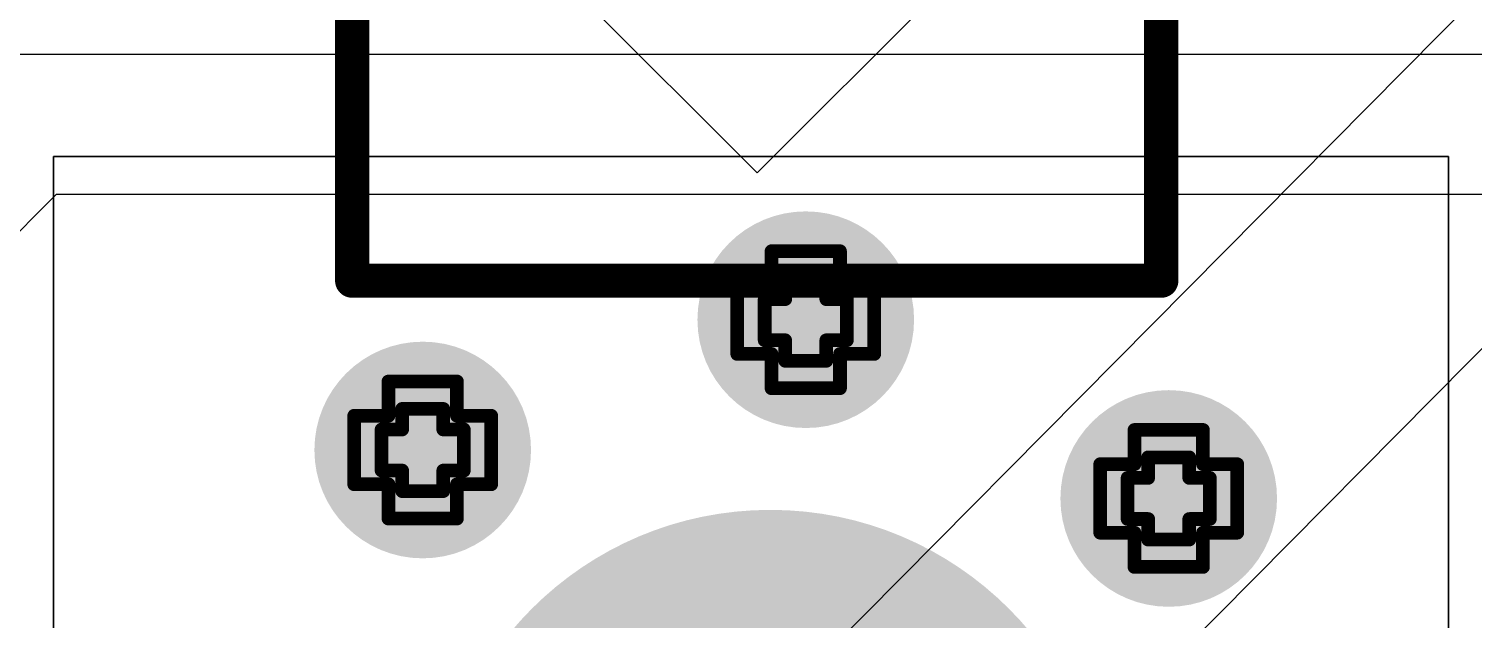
# Model space of a CAD drawing. Header units: inches. Extents: x -3 to 5259, y -3 to 5282.
# Drawn here: x 122.92 to 128.28, y 102.94 to 105.12 of the extents above; entities that cross this region are included whole.
import ezdxf

# ---------------------------------------------------------------- set-up
doc = ezdxf.new("R2010")
doc.units = ezdxf.units.IN
for name, color, linetype in [('Bottom Layer', 5, 'Continuous'), ('Bottom Solder', 6, 'Continuous'), ('Drill Drawing', 1, 'Continuous'), ('Layer 1', 16, 'Continuous'), ('Layer 2', 76, 'Continuous'), ('Multi-Layer', 9, 'Continuous'), ('Top Layer', 1, 'Continuous'), ('Top Overlay', 2, 'Continuous'), ('Top Solder', 216, 'Continuous'), ('Via Holes', 16, 'Continuous')]:
    doc.layers.add(name, color=color, linetype=linetype)

# ---------------------------------------------------------------- blocks, each defined once
blk = doc.blocks.new('13_WQFN_HR__3_2__26')
at = {"layer": 'Top Solder'}
for p in [(-0.575, 1.8099), (0.7533, 1.8024)]:
    blk.add_line(p, (5227.2803, 5276.701), dxfattribs=at)
blk = doc.blocks.new('DB128L_5_08_3P_OG_S_192')
at = {"layer": 'Bottom Layer'}
h = blk.add_hatch(color=5, dxfattribs=at)
edge = h.paths.add_edge_path()
edge.add_arc((0, 0), 1.2, 0, 360)
at = {"layer": 'Bottom Solder'}
h = blk.add_hatch(color=6, dxfattribs=at)
edge = h.paths.add_edge_path()
edge.add_arc((0, 0), 1.2508, 0, 360)
at = {"layer": 'Layer 1'}
h = blk.add_hatch(color=16, dxfattribs=at)
edge = h.paths.add_edge_path()
edge.add_arc((0, 0), 1.2, 0, 360)
at = {"layer": 'Layer 2'}
h = blk.add_hatch(color=76, dxfattribs=at)
edge = h.paths.add_edge_path()
edge.add_arc((0, 0), 1.2, 0, 360)
at = {"layer": 'Multi-Layer'}
h = blk.add_hatch(color=9, dxfattribs=at)
edge = h.paths.add_edge_path()
edge.add_arc((0, 0), 1.2, 0, 360)
at = {"layer": 'Top Layer'}
h = blk.add_hatch(color=1, dxfattribs=at)
edge = h.paths.add_edge_path()
edge.add_arc((0, 0), 1.2, 0, 360)
at = {"layer": 'Top Solder'}
h = blk.add_hatch(color=216, dxfattribs=at)
edge = h.paths.add_edge_path()
edge.add_arc((0, 0), 1.2508, 0, 360)
at = {"layer": 'Top Overlay'}
for p, q in [((0.0485, -2.4997), (-0.6515, -3.1997)), ((0.7485, -3.1997), (0.0485, -2.4997)), ((0.0485, -2.4997), (0.0485, -2.4997))]:
    blk.add_line(p, q, dxfattribs=at)
for points in [[(-1.4493, -2.1006, 0.127, 0.127, 0), (-1.4493, -5.1002, 0.127, 0.127, 0)], [(1.5504, -2.1006, 0.127, 0.127, 0), (-1.4493, -2.1006, 0.127, 0.127, 0)], [(1.5504, -2.1006, 0.127, 0.127, 0), (1.5504, -5.1002, 0.127, 0.127, 0)]]:
    blk.add_lwpolyline(points, format="xyseb", dxfattribs=at)
for points in [[(-1.4811, -2.1006, 0.0635, 0.0635, 1), (-1.4176, -2.1006, 0.0635, 0.0635, 1)], [(-1.4811, -2.1006, 0.0635, 0.0635, 1), (-1.4176, -2.1006, 0.0635, 0.0635, 1)], [(1.5187, -2.1006, 0.0635, 0.0635, 1), (1.5822, -2.1006, 0.0635, 0.0635, 1)], [(1.5187, -2.1006, 0.0635, 0.0635, 1), (1.5822, -2.1006, 0.0635, 0.0635, 1)]]:
    blk.add_lwpolyline(points, format="xyseb", close=True, dxfattribs=at)

msp = doc.modelspace()

# ---------------------------------------------------------------- hatches: boundary and pattern name
at = {"layer": 'Bottom Layer'}
h = msp.add_hatch(color=5, dxfattribs=at)
edge = h.paths.add_edge_path()
edge.add_arc((125.8011, 104.0453), 0.3, 0, 360)
h = msp.add_hatch(color=5, dxfattribs=at)
edge = h.paths.add_edge_path()
edge.add_arc((124.3809, 103.5622), 0.3, 0, 360)
h = msp.add_hatch(color=5, dxfattribs=at)
edge = h.paths.add_edge_path()
edge.add_arc((127.1468, 103.3826), 0.3, 0, 360)
at = {"layer": 'Bottom Solder'}
h = msp.add_hatch(color=6, dxfattribs=at)
edge = h.paths.add_edge_path()
edge.add_arc((125.8011, 104.0453), 0.4016, 0, 360)
h = msp.add_hatch(color=6, dxfattribs=at)
edge = h.paths.add_edge_path()
edge.add_arc((124.3809, 103.5622), 0.4016, 0, 360)
h = msp.add_hatch(color=6, dxfattribs=at)
edge = h.paths.add_edge_path()
edge.add_arc((127.1468, 103.3826), 0.4016, 0, 360)
at = {"layer": 'Layer 1'}
h = msp.add_hatch(color=16, dxfattribs=at)
edge = h.paths.add_edge_path()
edge.add_arc((125.8011, 104.0453), 0.3, 0, 360)
h = msp.add_hatch(color=16, dxfattribs=at)
edge = h.paths.add_edge_path()
edge.add_arc((124.3809, 103.5622), 0.3, 0, 360)
h = msp.add_hatch(color=16, dxfattribs=at)
edge = h.paths.add_edge_path()
edge.add_arc((127.1468, 103.3826), 0.3, 0, 360)
at = {"layer": 'Layer 2'}
h = msp.add_hatch(color=76, dxfattribs=at)
edge = h.paths.add_edge_path()
edge.add_arc((125.8011, 104.0453), 0.3, 0, 360)
h = msp.add_hatch(color=76, dxfattribs=at)
edge = h.paths.add_edge_path()
edge.add_arc((124.3809, 103.5622), 0.3, 0, 360)
h = msp.add_hatch(color=76, dxfattribs=at)
edge = h.paths.add_edge_path()
edge.add_arc((127.1468, 103.3826), 0.3, 0, 360)
at = {"layer": 'Top Layer'}
h = msp.add_hatch(color=1, dxfattribs=at)
edge = h.paths.add_edge_path()
edge.add_arc((125.8011, 104.0453), 0.3, 0, 360)
h = msp.add_hatch(color=1, dxfattribs=at)
edge = h.paths.add_edge_path()
edge.add_arc((124.3809, 103.5622), 0.3, 0, 360)
h = msp.add_hatch(color=1, dxfattribs=at)
edge = h.paths.add_edge_path()
edge.add_arc((127.1468, 103.3826), 0.3, 0, 360)
at = {"layer": 'Top Solder'}
h = msp.add_hatch(color=216, dxfattribs=at)
edge = h.paths.add_edge_path()
edge.add_arc((125.8011, 104.0453), 0.4016, 0, 360)
h = msp.add_hatch(color=216, dxfattribs=at)
edge = h.paths.add_edge_path()
edge.add_arc((124.3809, 103.5622), 0.4016, 0, 360)
h = msp.add_hatch(color=216, dxfattribs=at)
edge = h.paths.add_edge_path()
edge.add_arc((127.1468, 103.3826), 0.4016, 0, 360)
at = {"layer": 'Via Holes'}
h = msp.add_hatch(color=7, dxfattribs=at)
edge = h.paths.add_edge_path()
edge.add_arc((125.8011, 104.0453), 0.15, 0, 360)
h = msp.add_hatch(color=7, dxfattribs=at)
edge = h.paths.add_edge_path()
edge.add_arc((124.3809, 103.5622), 0.15, 0, 360)
h = msp.add_hatch(color=7, dxfattribs=at)
edge = h.paths.add_edge_path()
edge.add_arc((127.1468, 103.3826), 0.15, 0, 360)

# ---------------------------------------------------------------- linework, layer by layer
at = {"layer": 'Drill Drawing'}
for points in [[(125.6741, 104.1723, 0.0508, 0.0508, 0), (125.6741, 104.2993, 0.0508, 0.0508, 0)], [(125.6741, 104.2993, 0.0508, 0.0508, 0), (125.9281, 104.2993, 0.0508, 0.0508, 0)], [(125.9281, 104.1723, 0.0508, 0.0508, 0), (125.9281, 104.2993, 0.0508, 0.0508, 0)], [(125.7249, 104.1215, 0.0508, 0.0508, 0), (125.7249, 104.1977, 0.0508, 0.0508, 0)], [(125.7249, 104.1977, 0.0508, 0.0508, 0), (125.8773, 104.1977, 0.0508, 0.0508, 0)], [(125.8773, 104.1215, 0.0508, 0.0508, 0), (125.8773, 104.1977, 0.0508, 0.0508, 0)], [(125.5471, 103.9183, 0.0508, 0.0508, 0), (125.5471, 104.1723, 0.0508, 0.0508, 0)], [(125.5471, 104.1723, 0.0508, 0.0508, 0), (125.6741, 104.1723, 0.0508, 0.0508, 0)], [(125.9281, 104.1723, 0.0508, 0.0508, 0), (126.0551, 104.1723, 0.0508, 0.0508, 0)], [(126.0551, 103.9183, 0.0508, 0.0508, 0), (126.0551, 104.1723, 0.0508, 0.0508, 0)], [(125.6487, 103.9691, 0.0508, 0.0508, 0), (125.6487, 104.1215, 0.0508, 0.0508, 0)], [(125.6487, 104.1215, 0.0508, 0.0508, 0), (125.7249, 104.1215, 0.0508, 0.0508, 0)], [(125.8773, 104.1215, 0.0508, 0.0508, 0), (125.9535, 104.1215, 0.0508, 0.0508, 0)], [(125.9535, 103.9691, 0.0508, 0.0508, 0), (125.9535, 104.1215, 0.0508, 0.0508, 0)], [(125.6487, 103.9691, 0.0508, 0.0508, 0), (125.7249, 103.9691, 0.0508, 0.0508, 0)], [(125.7249, 103.8929, 0.0508, 0.0508, 0), (125.7249, 103.9691, 0.0508, 0.0508, 0)], [(125.8773, 103.9691, 0.0508, 0.0508, 0), (125.9535, 103.9691, 0.0508, 0.0508, 0)], [(125.8773, 103.8929, 0.0508, 0.0508, 0), (125.8773, 103.9691, 0.0508, 0.0508, 0)], [(125.5471, 103.9183, 0.0508, 0.0508, 0), (125.6741, 103.9183, 0.0508, 0.0508, 0)], [(125.6741, 103.7913, 0.0508, 0.0508, 0), (125.6741, 103.9183, 0.0508, 0.0508, 0)], [(125.9281, 103.9183, 0.0508, 0.0508, 0), (126.0551, 103.9183, 0.0508, 0.0508, 0)], [(125.9281, 103.7913, 0.0508, 0.0508, 0), (125.9281, 103.9183, 0.0508, 0.0508, 0)], [(125.7249, 103.8929, 0.0508, 0.0508, 0), (125.8773, 103.8929, 0.0508, 0.0508, 0)], [(124.2539, 103.6892, 0.0508, 0.0508, 0), (124.2539, 103.8162, 0.0508, 0.0508, 0)], [(124.2539, 103.8162, 0.0508, 0.0508, 0), (124.5079, 103.8162, 0.0508, 0.0508, 0)], [(124.5079, 103.6892, 0.0508, 0.0508, 0), (124.5079, 103.8162, 0.0508, 0.0508, 0)], [(125.6741, 103.7913, 0.0508, 0.0508, 0), (125.9281, 103.7913, 0.0508, 0.0508, 0)], [(124.3047, 103.6384, 0.0508, 0.0508, 0), (124.3047, 103.7146, 0.0508, 0.0508, 0)], [(124.3047, 103.7146, 0.0508, 0.0508, 0), (124.4571, 103.7146, 0.0508, 0.0508, 0)], [(124.4571, 103.6384, 0.0508, 0.0508, 0), (124.4571, 103.7146, 0.0508, 0.0508, 0)], [(124.1269, 103.4352, 0.0508, 0.0508, 0), (124.1269, 103.6892, 0.0508, 0.0508, 0)], [(124.1269, 103.6892, 0.0508, 0.0508, 0), (124.2539, 103.6892, 0.0508, 0.0508, 0)], [(124.5079, 103.6892, 0.0508, 0.0508, 0), (124.6349, 103.6892, 0.0508, 0.0508, 0)], [(124.6349, 103.4352, 0.0508, 0.0508, 0), (124.6349, 103.6892, 0.0508, 0.0508, 0)], [(124.2285, 103.486, 0.0508, 0.0508, 0), (124.2285, 103.6384, 0.0508, 0.0508, 0)], [(124.2285, 103.6384, 0.0508, 0.0508, 0), (124.3047, 103.6384, 0.0508, 0.0508, 0)], [(124.4571, 103.6384, 0.0508, 0.0508, 0), (124.5333, 103.6384, 0.0508, 0.0508, 0)], [(124.5333, 103.486, 0.0508, 0.0508, 0), (124.5333, 103.6384, 0.0508, 0.0508, 0)], [(127.0198, 103.5096, 0.0508, 0.0508, 0), (127.0198, 103.6366, 0.0508, 0.0508, 0)], [(127.0198, 103.6366, 0.0508, 0.0508, 0), (127.2738, 103.6366, 0.0508, 0.0508, 0)], [(127.2738, 103.5096, 0.0508, 0.0508, 0), (127.2738, 103.6366, 0.0508, 0.0508, 0)], [(127.0706, 103.4588, 0.0508, 0.0508, 0), (127.0706, 103.535, 0.0508, 0.0508, 0)], [(127.0706, 103.535, 0.0508, 0.0508, 0), (127.223, 103.535, 0.0508, 0.0508, 0)], [(127.223, 103.4588, 0.0508, 0.0508, 0), (127.223, 103.535, 0.0508, 0.0508, 0)], [(124.2285, 103.486, 0.0508, 0.0508, 0), (124.3047, 103.486, 0.0508, 0.0508, 0)], [(124.3047, 103.4098, 0.0508, 0.0508, 0), (124.3047, 103.486, 0.0508, 0.0508, 0)], [(124.4571, 103.486, 0.0508, 0.0508, 0), (124.5333, 103.486, 0.0508, 0.0508, 0)], [(124.4571, 103.4098, 0.0508, 0.0508, 0), (124.4571, 103.486, 0.0508, 0.0508, 0)], [(126.8928, 103.2556, 0.0508, 0.0508, 0), (126.8928, 103.5096, 0.0508, 0.0508, 0)], [(126.8928, 103.5096, 0.0508, 0.0508, 0), (127.0198, 103.5096, 0.0508, 0.0508, 0)], [(127.2738, 103.5096, 0.0508, 0.0508, 0), (127.4008, 103.5096, 0.0508, 0.0508, 0)], [(127.4008, 103.2556, 0.0508, 0.0508, 0), (127.4008, 103.5096, 0.0508, 0.0508, 0)], [(124.1269, 103.4352, 0.0508, 0.0508, 0), (124.2539, 103.4352, 0.0508, 0.0508, 0)], [(124.2539, 103.3082, 0.0508, 0.0508, 0), (124.2539, 103.4352, 0.0508, 0.0508, 0)], [(124.5079, 103.4352, 0.0508, 0.0508, 0), (124.6349, 103.4352, 0.0508, 0.0508, 0)], [(124.5079, 103.3082, 0.0508, 0.0508, 0), (124.5079, 103.4352, 0.0508, 0.0508, 0)], [(126.9944, 103.3064, 0.0508, 0.0508, 0), (126.9944, 103.4588, 0.0508, 0.0508, 0)], [(126.9944, 103.4588, 0.0508, 0.0508, 0), (127.0706, 103.4588, 0.0508, 0.0508, 0)], [(127.223, 103.4588, 0.0508, 0.0508, 0), (127.2992, 103.4588, 0.0508, 0.0508, 0)], [(127.2992, 103.3064, 0.0508, 0.0508, 0), (127.2992, 103.4588, 0.0508, 0.0508, 0)], [(124.3047, 103.4098, 0.0508, 0.0508, 0), (124.4571, 103.4098, 0.0508, 0.0508, 0)], [(124.2539, 103.3082, 0.0508, 0.0508, 0), (124.5079, 103.3082, 0.0508, 0.0508, 0)], [(126.9944, 103.3064, 0.0508, 0.0508, 0), (127.0706, 103.3064, 0.0508, 0.0508, 0)], [(127.0706, 103.2302, 0.0508, 0.0508, 0), (127.0706, 103.3064, 0.0508, 0.0508, 0)], [(127.223, 103.3064, 0.0508, 0.0508, 0), (127.2992, 103.3064, 0.0508, 0.0508, 0)], [(127.223, 103.2302, 0.0508, 0.0508, 0), (127.223, 103.3064, 0.0508, 0.0508, 0)], [(126.8928, 103.2556, 0.0508, 0.0508, 0), (127.0198, 103.2556, 0.0508, 0.0508, 0)], [(127.0198, 103.1286, 0.0508, 0.0508, 0), (127.0198, 103.2556, 0.0508, 0.0508, 0)], [(127.0706, 103.2302, 0.0508, 0.0508, 0), (127.223, 103.2302, 0.0508, 0.0508, 0)], [(127.2738, 103.2556, 0.0508, 0.0508, 0), (127.4008, 103.2556, 0.0508, 0.0508, 0)], [(127.2738, 103.1286, 0.0508, 0.0508, 0), (127.2738, 103.2556, 0.0508, 0.0508, 0)], [(127.0198, 103.1286, 0.0508, 0.0508, 0), (127.2738, 103.1286, 0.0508, 0.0508, 0)]]:
    msp.add_lwpolyline(points, format="xyseb", dxfattribs=at)
for points in [[(125.6614, 104.2993, 0.0254, 0.0254, 1), (125.6868, 104.2993, 0.0254, 0.0254, 1)], [(125.6614, 104.2993, 0.0254, 0.0254, 1), (125.6868, 104.2993, 0.0254, 0.0254, 1)], [(125.9154, 104.2993, 0.0254, 0.0254, 1), (125.9408, 104.2993, 0.0254, 0.0254, 1)], [(125.9154, 104.2993, 0.0254, 0.0254, 1), (125.9408, 104.2993, 0.0254, 0.0254, 1)], [(125.7122, 104.1977, 0.0254, 0.0254, 1), (125.7376, 104.1977, 0.0254, 0.0254, 1)], [(125.7122, 104.1977, 0.0254, 0.0254, 1), (125.7376, 104.1977, 0.0254, 0.0254, 1)], [(125.8646, 104.1977, 0.0254, 0.0254, 1), (125.89, 104.1977, 0.0254, 0.0254, 1)], [(125.8646, 104.1977, 0.0254, 0.0254, 1), (125.89, 104.1977, 0.0254, 0.0254, 1)], [(125.5344, 104.1723, 0.0254, 0.0254, 1), (125.5598, 104.1723, 0.0254, 0.0254, 1)], [(125.5344, 104.1723, 0.0254, 0.0254, 1), (125.5598, 104.1723, 0.0254, 0.0254, 1)], [(125.6614, 104.1723, 0.0254, 0.0254, 1), (125.6868, 104.1723, 0.0254, 0.0254, 1)], [(125.6614, 104.1723, 0.0254, 0.0254, 1), (125.6868, 104.1723, 0.0254, 0.0254, 1)], [(125.9154, 104.1723, 0.0254, 0.0254, 1), (125.9408, 104.1723, 0.0254, 0.0254, 1)], [(125.9154, 104.1723, 0.0254, 0.0254, 1), (125.9408, 104.1723, 0.0254, 0.0254, 1)], [(126.0424, 104.1723, 0.0254, 0.0254, 1), (126.0678, 104.1723, 0.0254, 0.0254, 1)], [(126.0424, 104.1723, 0.0254, 0.0254, 1), (126.0678, 104.1723, 0.0254, 0.0254, 1)], [(125.636, 104.1215, 0.0254, 0.0254, 1), (125.6614, 104.1215, 0.0254, 0.0254, 1)], [(125.636, 104.1215, 0.0254, 0.0254, 1), (125.6614, 104.1215, 0.0254, 0.0254, 1)], [(125.7122, 104.1215, 0.0254, 0.0254, 1), (125.7376, 104.1215, 0.0254, 0.0254, 1)], [(125.7122, 104.1215, 0.0254, 0.0254, 1), (125.7376, 104.1215, 0.0254, 0.0254, 1)], [(125.8646, 104.1215, 0.0254, 0.0254, 1), (125.89, 104.1215, 0.0254, 0.0254, 1)], [(125.8646, 104.1215, 0.0254, 0.0254, 1), (125.89, 104.1215, 0.0254, 0.0254, 1)], [(125.9408, 104.1215, 0.0254, 0.0254, 1), (125.9662, 104.1215, 0.0254, 0.0254, 1)], [(125.9408, 104.1215, 0.0254, 0.0254, 1), (125.9662, 104.1215, 0.0254, 0.0254, 1)], [(125.636, 103.9691, 0.0254, 0.0254, 1), (125.6614, 103.9691, 0.0254, 0.0254, 1)], [(125.636, 103.9691, 0.0254, 0.0254, 1), (125.6614, 103.9691, 0.0254, 0.0254, 1)], [(125.7122, 103.9691, 0.0254, 0.0254, 1), (125.7376, 103.9691, 0.0254, 0.0254, 1)], [(125.7122, 103.9691, 0.0254, 0.0254, 1), (125.7376, 103.9691, 0.0254, 0.0254, 1)], [(125.8646, 103.9691, 0.0254, 0.0254, 1), (125.89, 103.9691, 0.0254, 0.0254, 1)], [(125.8646, 103.9691, 0.0254, 0.0254, 1), (125.89, 103.9691, 0.0254, 0.0254, 1)], [(125.9408, 103.9691, 0.0254, 0.0254, 1), (125.9662, 103.9691, 0.0254, 0.0254, 1)], [(125.9408, 103.9691, 0.0254, 0.0254, 1), (125.9662, 103.9691, 0.0254, 0.0254, 1)], [(125.5344, 103.9183, 0.0254, 0.0254, 1), (125.5598, 103.9183, 0.0254, 0.0254, 1)], [(125.5344, 103.9183, 0.0254, 0.0254, 1), (125.5598, 103.9183, 0.0254, 0.0254, 1)], [(125.6614, 103.9183, 0.0254, 0.0254, 1), (125.6868, 103.9183, 0.0254, 0.0254, 1)], [(125.6614, 103.9183, 0.0254, 0.0254, 1), (125.6868, 103.9183, 0.0254, 0.0254, 1)], [(125.9154, 103.9183, 0.0254, 0.0254, 1), (125.9408, 103.9183, 0.0254, 0.0254, 1)], [(125.9154, 103.9183, 0.0254, 0.0254, 1), (125.9408, 103.9183, 0.0254, 0.0254, 1)], [(126.0424, 103.9183, 0.0254, 0.0254, 1), (126.0678, 103.9183, 0.0254, 0.0254, 1)], [(126.0424, 103.9183, 0.0254, 0.0254, 1), (126.0678, 103.9183, 0.0254, 0.0254, 1)], [(125.7122, 103.8929, 0.0254, 0.0254, 1), (125.7376, 103.8929, 0.0254, 0.0254, 1)], [(125.7122, 103.8929, 0.0254, 0.0254, 1), (125.7376, 103.8929, 0.0254, 0.0254, 1)], [(125.8646, 103.8929, 0.0254, 0.0254, 1), (125.89, 103.8929, 0.0254, 0.0254, 1)], [(125.8646, 103.8929, 0.0254, 0.0254, 1), (125.89, 103.8929, 0.0254, 0.0254, 1)], [(124.2412, 103.8162, 0.0254, 0.0254, 1), (124.2666, 103.8162, 0.0254, 0.0254, 1)], [(124.2412, 103.8162, 0.0254, 0.0254, 1), (124.2666, 103.8162, 0.0254, 0.0254, 1)], [(124.4952, 103.8162, 0.0254, 0.0254, 1), (124.5206, 103.8162, 0.0254, 0.0254, 1)], [(124.4952, 103.8162, 0.0254, 0.0254, 1), (124.5206, 103.8162, 0.0254, 0.0254, 1)], [(125.6614, 103.7913, 0.0254, 0.0254, 1), (125.6868, 103.7913, 0.0254, 0.0254, 1)], [(125.6614, 103.7913, 0.0254, 0.0254, 1), (125.6868, 103.7913, 0.0254, 0.0254, 1)], [(125.9154, 103.7913, 0.0254, 0.0254, 1), (125.9408, 103.7913, 0.0254, 0.0254, 1)], [(125.9154, 103.7913, 0.0254, 0.0254, 1), (125.9408, 103.7913, 0.0254, 0.0254, 1)], [(124.292, 103.7146, 0.0254, 0.0254, 1), (124.3174, 103.7146, 0.0254, 0.0254, 1)], [(124.292, 103.7146, 0.0254, 0.0254, 1), (124.3174, 103.7146, 0.0254, 0.0254, 1)], [(124.4444, 103.7146, 0.0254, 0.0254, 1), (124.4698, 103.7146, 0.0254, 0.0254, 1)], [(124.4444, 103.7146, 0.0254, 0.0254, 1), (124.4698, 103.7146, 0.0254, 0.0254, 1)], [(124.1142, 103.6892, 0.0254, 0.0254, 1), (124.1396, 103.6892, 0.0254, 0.0254, 1)], [(124.1142, 103.6892, 0.0254, 0.0254, 1), (124.1396, 103.6892, 0.0254, 0.0254, 1)], [(124.2412, 103.6892, 0.0254, 0.0254, 1), (124.2666, 103.6892, 0.0254, 0.0254, 1)], [(124.2412, 103.6892, 0.0254, 0.0254, 1), (124.2666, 103.6892, 0.0254, 0.0254, 1)], [(124.4952, 103.6892, 0.0254, 0.0254, 1), (124.5206, 103.6892, 0.0254, 0.0254, 1)], [(124.4952, 103.6892, 0.0254, 0.0254, 1), (124.5206, 103.6892, 0.0254, 0.0254, 1)], [(124.6222, 103.6892, 0.0254, 0.0254, 1), (124.6476, 103.6892, 0.0254, 0.0254, 1)], [(124.6222, 103.6892, 0.0254, 0.0254, 1), (124.6476, 103.6892, 0.0254, 0.0254, 1)], [(124.2158, 103.6384, 0.0254, 0.0254, 1), (124.2412, 103.6384, 0.0254, 0.0254, 1)], [(124.2158, 103.6384, 0.0254, 0.0254, 1), (124.2412, 103.6384, 0.0254, 0.0254, 1)], [(124.292, 103.6384, 0.0254, 0.0254, 1), (124.3174, 103.6384, 0.0254, 0.0254, 1)], [(124.292, 103.6384, 0.0254, 0.0254, 1), (124.3174, 103.6384, 0.0254, 0.0254, 1)], [(124.4444, 103.6384, 0.0254, 0.0254, 1), (124.4698, 103.6384, 0.0254, 0.0254, 1)], [(124.4444, 103.6384, 0.0254, 0.0254, 1), (124.4698, 103.6384, 0.0254, 0.0254, 1)], [(124.5206, 103.6384, 0.0254, 0.0254, 1), (124.546, 103.6384, 0.0254, 0.0254, 1)], [(124.5206, 103.6384, 0.0254, 0.0254, 1), (124.546, 103.6384, 0.0254, 0.0254, 1)], [(127.0071, 103.6366, 0.0254, 0.0254, 1), (127.0325, 103.6366, 0.0254, 0.0254, 1)], [(127.0071, 103.6366, 0.0254, 0.0254, 1), (127.0325, 103.6366, 0.0254, 0.0254, 1)], [(127.2611, 103.6366, 0.0254, 0.0254, 1), (127.2865, 103.6366, 0.0254, 0.0254, 1)], [(127.2611, 103.6366, 0.0254, 0.0254, 1), (127.2865, 103.6366, 0.0254, 0.0254, 1)], [(127.0579, 103.535, 0.0254, 0.0254, 1), (127.0833, 103.535, 0.0254, 0.0254, 1)], [(127.0579, 103.535, 0.0254, 0.0254, 1), (127.0833, 103.535, 0.0254, 0.0254, 1)], [(127.2103, 103.535, 0.0254, 0.0254, 1), (127.2357, 103.535, 0.0254, 0.0254, 1)], [(127.2103, 103.535, 0.0254, 0.0254, 1), (127.2357, 103.535, 0.0254, 0.0254, 1)], [(124.2158, 103.486, 0.0254, 0.0254, 1), (124.2412, 103.486, 0.0254, 0.0254, 1)], [(124.2158, 103.486, 0.0254, 0.0254, 1), (124.2412, 103.486, 0.0254, 0.0254, 1)], [(124.292, 103.486, 0.0254, 0.0254, 1), (124.3174, 103.486, 0.0254, 0.0254, 1)], [(124.292, 103.486, 0.0254, 0.0254, 1), (124.3174, 103.486, 0.0254, 0.0254, 1)], [(124.4444, 103.486, 0.0254, 0.0254, 1), (124.4698, 103.486, 0.0254, 0.0254, 1)], [(124.4444, 103.486, 0.0254, 0.0254, 1), (124.4698, 103.486, 0.0254, 0.0254, 1)], [(124.5206, 103.486, 0.0254, 0.0254, 1), (124.546, 103.486, 0.0254, 0.0254, 1)], [(124.5206, 103.486, 0.0254, 0.0254, 1), (124.546, 103.486, 0.0254, 0.0254, 1)], [(126.8801, 103.5096, 0.0254, 0.0254, 1), (126.9055, 103.5096, 0.0254, 0.0254, 1)], [(126.8801, 103.5096, 0.0254, 0.0254, 1), (126.9055, 103.5096, 0.0254, 0.0254, 1)], [(127.0071, 103.5096, 0.0254, 0.0254, 1), (127.0325, 103.5096, 0.0254, 0.0254, 1)], [(127.0071, 103.5096, 0.0254, 0.0254, 1), (127.0325, 103.5096, 0.0254, 0.0254, 1)], [(127.2611, 103.5096, 0.0254, 0.0254, 1), (127.2865, 103.5096, 0.0254, 0.0254, 1)], [(127.2611, 103.5096, 0.0254, 0.0254, 1), (127.2865, 103.5096, 0.0254, 0.0254, 1)], [(127.3881, 103.5096, 0.0254, 0.0254, 1), (127.4135, 103.5096, 0.0254, 0.0254, 1)], [(127.3881, 103.5096, 0.0254, 0.0254, 1), (127.4135, 103.5096, 0.0254, 0.0254, 1)], [(124.1142, 103.4352, 0.0254, 0.0254, 1), (124.1396, 103.4352, 0.0254, 0.0254, 1)], [(124.1142, 103.4352, 0.0254, 0.0254, 1), (124.1396, 103.4352, 0.0254, 0.0254, 1)], [(124.2412, 103.4352, 0.0254, 0.0254, 1), (124.2666, 103.4352, 0.0254, 0.0254, 1)], [(124.2412, 103.4352, 0.0254, 0.0254, 1), (124.2666, 103.4352, 0.0254, 0.0254, 1)], [(124.4952, 103.4352, 0.0254, 0.0254, 1), (124.5206, 103.4352, 0.0254, 0.0254, 1)], [(124.4952, 103.4352, 0.0254, 0.0254, 1), (124.5206, 103.4352, 0.0254, 0.0254, 1)], [(124.6222, 103.4352, 0.0254, 0.0254, 1), (124.6476, 103.4352, 0.0254, 0.0254, 1)], [(124.6222, 103.4352, 0.0254, 0.0254, 1), (124.6476, 103.4352, 0.0254, 0.0254, 1)], [(126.9817, 103.4588, 0.0254, 0.0254, 1), (127.0071, 103.4588, 0.0254, 0.0254, 1)], [(126.9817, 103.4588, 0.0254, 0.0254, 1), (127.0071, 103.4588, 0.0254, 0.0254, 1)], [(127.0579, 103.4588, 0.0254, 0.0254, 1), (127.0833, 103.4588, 0.0254, 0.0254, 1)], [(127.0579, 103.4588, 0.0254, 0.0254, 1), (127.0833, 103.4588, 0.0254, 0.0254, 1)], [(127.2103, 103.4588, 0.0254, 0.0254, 1), (127.2357, 103.4588, 0.0254, 0.0254, 1)], [(127.2103, 103.4588, 0.0254, 0.0254, 1), (127.2357, 103.4588, 0.0254, 0.0254, 1)], [(127.2865, 103.4588, 0.0254, 0.0254, 1), (127.3119, 103.4588, 0.0254, 0.0254, 1)], [(127.2865, 103.4588, 0.0254, 0.0254, 1), (127.3119, 103.4588, 0.0254, 0.0254, 1)], [(124.292, 103.4098, 0.0254, 0.0254, 1), (124.3174, 103.4098, 0.0254, 0.0254, 1)], [(124.292, 103.4098, 0.0254, 0.0254, 1), (124.3174, 103.4098, 0.0254, 0.0254, 1)], [(124.4444, 103.4098, 0.0254, 0.0254, 1), (124.4698, 103.4098, 0.0254, 0.0254, 1)], [(124.4444, 103.4098, 0.0254, 0.0254, 1), (124.4698, 103.4098, 0.0254, 0.0254, 1)], [(124.2412, 103.3082, 0.0254, 0.0254, 1), (124.2666, 103.3082, 0.0254, 0.0254, 1)], [(124.2412, 103.3082, 0.0254, 0.0254, 1), (124.2666, 103.3082, 0.0254, 0.0254, 1)], [(124.4952, 103.3082, 0.0254, 0.0254, 1), (124.5206, 103.3082, 0.0254, 0.0254, 1)], [(124.4952, 103.3082, 0.0254, 0.0254, 1), (124.5206, 103.3082, 0.0254, 0.0254, 1)], [(126.9817, 103.3064, 0.0254, 0.0254, 1), (127.0071, 103.3064, 0.0254, 0.0254, 1)], [(126.9817, 103.3064, 0.0254, 0.0254, 1), (127.0071, 103.3064, 0.0254, 0.0254, 1)], [(127.0579, 103.3064, 0.0254, 0.0254, 1), (127.0833, 103.3064, 0.0254, 0.0254, 1)], [(127.0579, 103.3064, 0.0254, 0.0254, 1), (127.0833, 103.3064, 0.0254, 0.0254, 1)], [(127.2103, 103.3064, 0.0254, 0.0254, 1), (127.2357, 103.3064, 0.0254, 0.0254, 1)], [(127.2103, 103.3064, 0.0254, 0.0254, 1), (127.2357, 103.3064, 0.0254, 0.0254, 1)], [(127.2865, 103.3064, 0.0254, 0.0254, 1), (127.3119, 103.3064, 0.0254, 0.0254, 1)], [(127.2865, 103.3064, 0.0254, 0.0254, 1), (127.3119, 103.3064, 0.0254, 0.0254, 1)], [(126.8801, 103.2556, 0.0254, 0.0254, 1), (126.9055, 103.2556, 0.0254, 0.0254, 1)], [(126.8801, 103.2556, 0.0254, 0.0254, 1), (126.9055, 103.2556, 0.0254, 0.0254, 1)], [(127.0071, 103.2556, 0.0254, 0.0254, 1), (127.0325, 103.2556, 0.0254, 0.0254, 1)], [(127.0071, 103.2556, 0.0254, 0.0254, 1), (127.0325, 103.2556, 0.0254, 0.0254, 1)], [(127.0579, 103.2302, 0.0254, 0.0254, 1), (127.0833, 103.2302, 0.0254, 0.0254, 1)], [(127.0579, 103.2302, 0.0254, 0.0254, 1), (127.0833, 103.2302, 0.0254, 0.0254, 1)], [(127.2103, 103.2302, 0.0254, 0.0254, 1), (127.2357, 103.2302, 0.0254, 0.0254, 1)], [(127.2103, 103.2302, 0.0254, 0.0254, 1), (127.2357, 103.2302, 0.0254, 0.0254, 1)], [(127.2611, 103.2556, 0.0254, 0.0254, 1), (127.2865, 103.2556, 0.0254, 0.0254, 1)], [(127.2611, 103.2556, 0.0254, 0.0254, 1), (127.2865, 103.2556, 0.0254, 0.0254, 1)], [(127.3881, 103.2556, 0.0254, 0.0254, 1), (127.4135, 103.2556, 0.0254, 0.0254, 1)], [(127.3881, 103.2556, 0.0254, 0.0254, 1), (127.4135, 103.2556, 0.0254, 0.0254, 1)], [(127.0071, 103.1286, 0.0254, 0.0254, 1), (127.0325, 103.1286, 0.0254, 0.0254, 1)], [(127.0071, 103.1286, 0.0254, 0.0254, 1), (127.0325, 103.1286, 0.0254, 0.0254, 1)], [(127.2611, 103.1286, 0.0254, 0.0254, 1), (127.2865, 103.1286, 0.0254, 0.0254, 1)], [(127.2611, 103.1286, 0.0254, 0.0254, 1), (127.2865, 103.1286, 0.0254, 0.0254, 1)]]:
    msp.add_lwpolyline(points, format="xyseb", close=True, dxfattribs=at)
at = {"layer": 'Layer 1'}
for p, q in [((138.279, 105.029), (122.809, 105.029)), ((122.692, 104.1795), (123.0235, 104.511)), ((123.0235, 104.511), (128.778, 104.511))]:
    msp.add_line(p, q, dxfattribs=at)
at = {"layer": 'Layer 2'}
for p, q in [((123.0122, 99.5911), (123.0122, 104.6507)), ((123.0122, 104.6507), (128.1839, 104.6507)), ((128.1839, 104.6507), (123.0122, 104.6507)), ((123.0122, 104.6507), (123.0122, 99.5911)), ((128.1839, 104.6507), (128.1839, 99.5911)), ((128.1839, 99.5911), (128.1839, 104.6507))]:
    msp.add_line(p, q, dxfattribs=at)

# ---------------------------------------------------------------- block references
msp.add_blockref('13_WQFN_HR__3_2__26', (31.7605, 5.4558))
at = {"rotation": 180}
msp.add_blockref('DB128L_5_08_3P_OG_S_192', (125.6699, 102.0895), dxfattribs=at)

doc.saveas('drawing.dxf')
